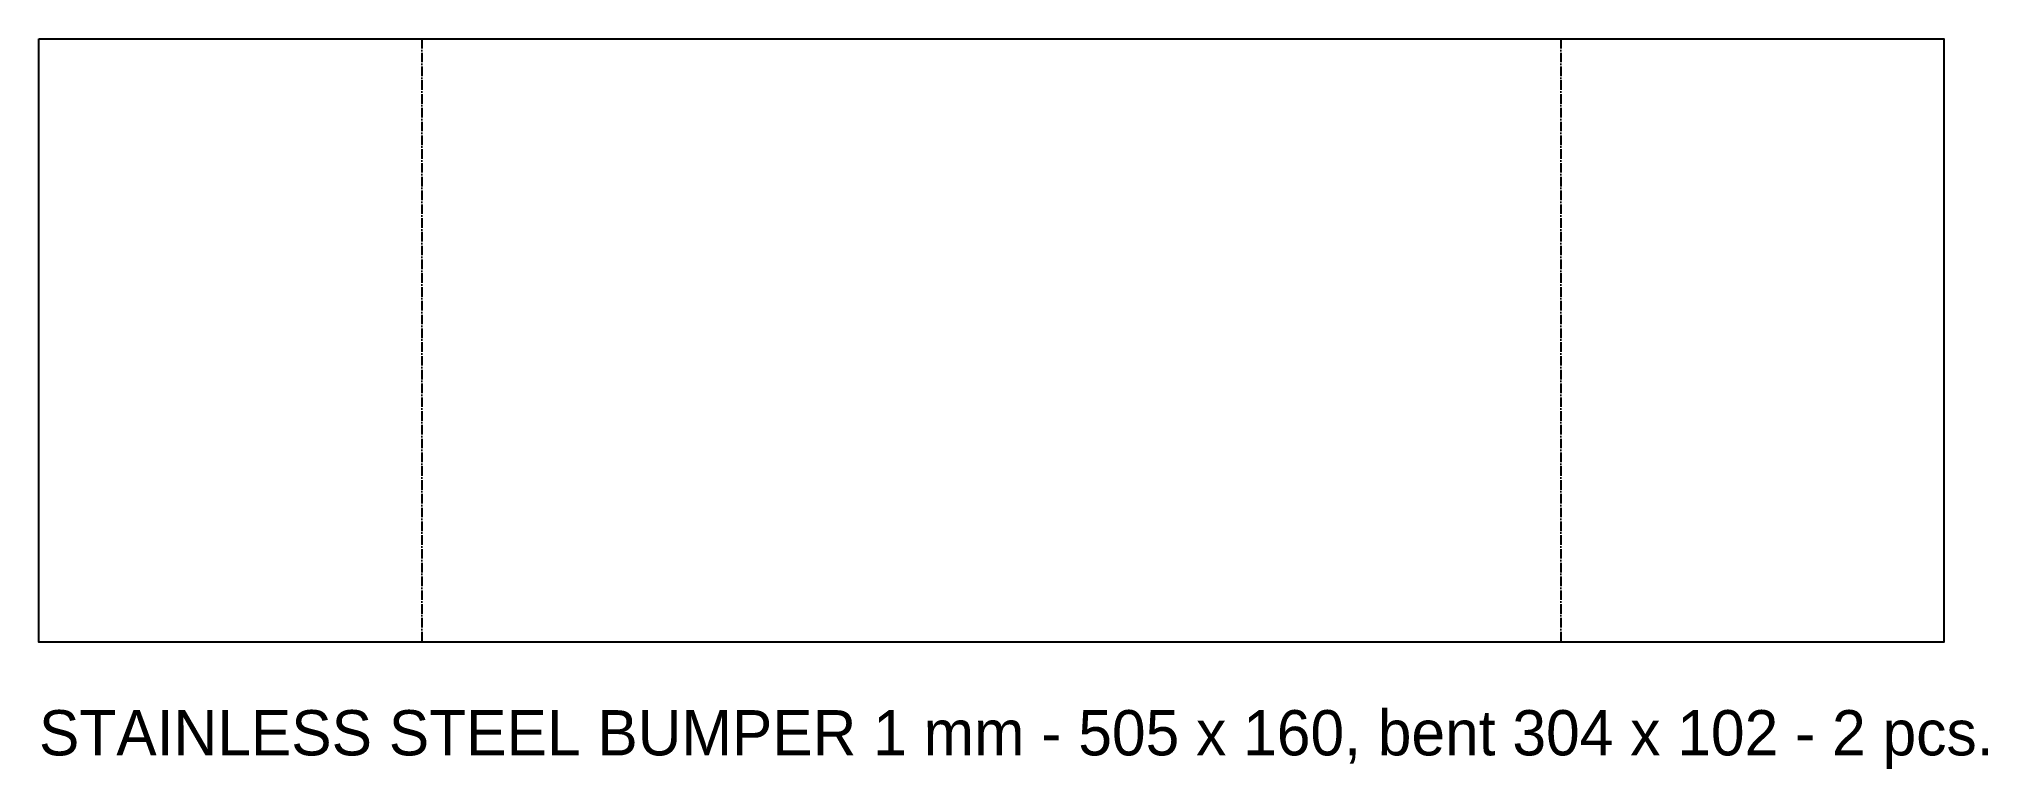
# Model space of a CAD drawing. Header units: millimetres. Extents: x 0 to 517, y -34 to 160.
import ezdxf

# ---------------------------------------------------------------- set-up
doc = ezdxf.new("R2010")
doc.units = ezdxf.units.MM
doc.linetypes.add('DASHDOT', pattern=[3.556, 2.54, -0.508, 0, -0.508])
for name, color, linetype in [('BEND_90', 1, 'DASHDOT'), ('CUT', 7, 'CONTINUOUS'), ('TEXT', 2, 'CONTINUOUS')]:
    doc.layers.add(name, color=color, linetype=linetype)

msp = doc.modelspace()

# ---------------------------------------------------------------- linework, layer by layer
at = {"layer": 'BEND_90'}
for points in [[(101.5, 160), (101.5, 0)], [(403.5, 160), (403.5, 0)]]:
    msp.add_lwpolyline(points, dxfattribs=at)
at = {"layer": 'CUT'}
msp.add_lwpolyline([(0, 160), (505, 160), (505, 0), (0, 0)], close=True, dxfattribs=at)

# ---------------------------------------------------------------- texts
at = {"layer": 'TEXT'}
msp.add_text('STAINLESS STEEL BUMPER 1 mm - 505 x 160, bent 304 x 102 - 2 pcs.', height=12, dxfattribs=at).set_placement((0, -30))

doc.saveas('drawing.dxf')
